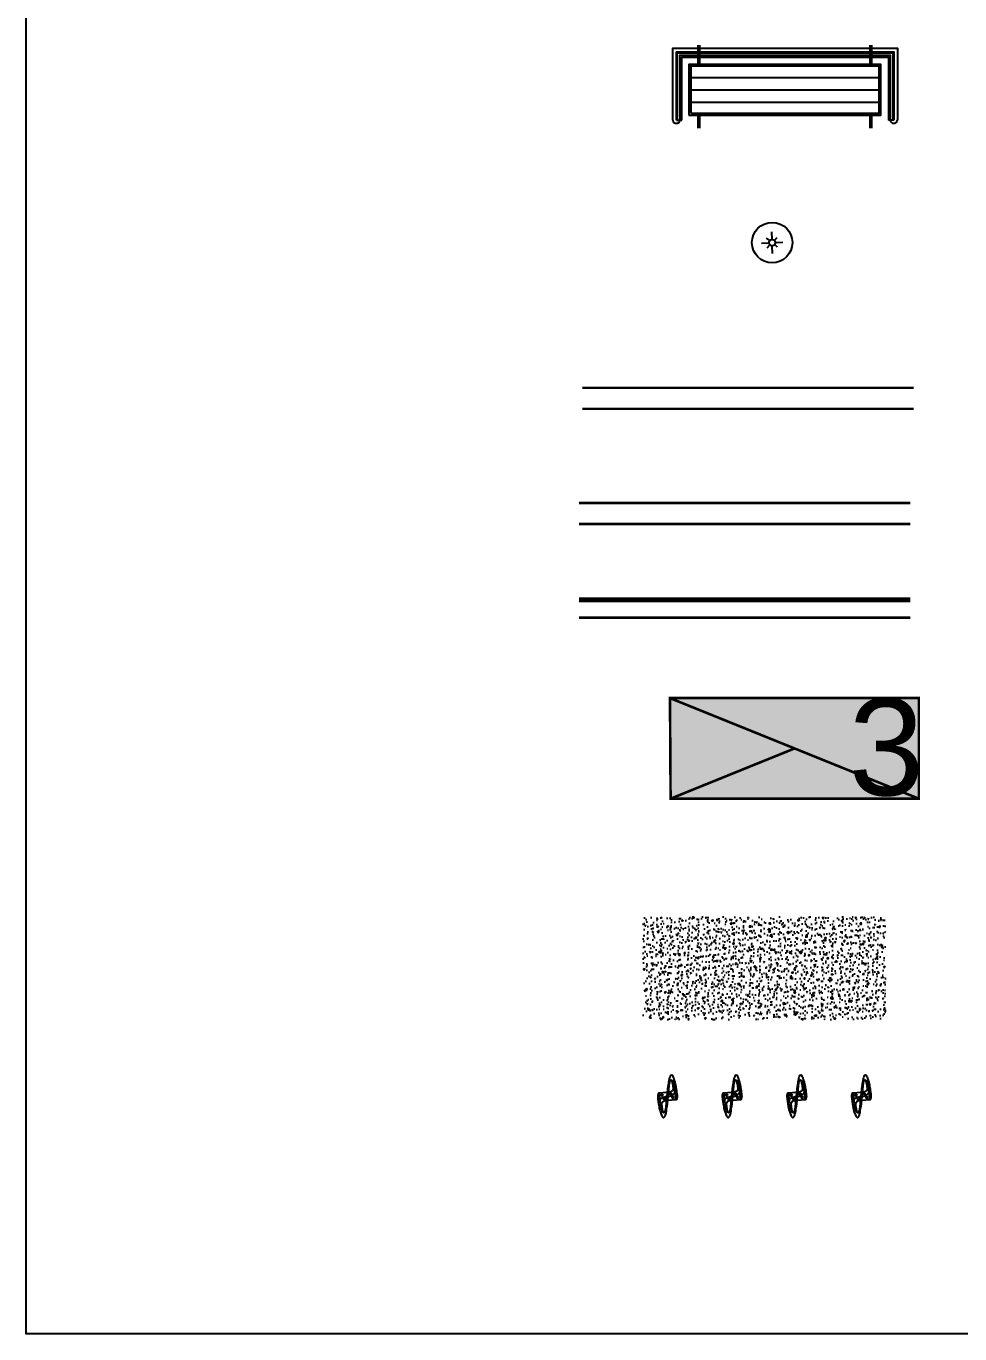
# Model space of a CAD drawing. Extents: x -2918 to -212, y 225 to 5715.
# Drawn here: x -897.4 to -839.6, y 735.2 to 816.1 of the extents above; entities that cross this region are included whole.
import ezdxf

# ---------------------------------------------------------------- set-up
doc = ezdxf.new("R2010")
doc.units = 0
doc.linetypes.add('JIS_02_2_0', pattern=[3, 2, -1])
doc.layers.get('0').update_dxf_attribs({"linetype": 'CONTINUOUS'})
for name, color, linetype in [('БР_100_300_150', 27, 'CONTINUOUS'), ('БР_100_300_150_ПОНИЖЕННЫЙ', 220, 'CONTINUOUS'), ('ГП1__300Х150_', 5, 'CONTINUOUS'), ('ГП_300_300', 200, 'CONTINUOUS'), ('ДВ_ГП_П_МАФ', 20, 'CONTINUOUS'), ('ДВ_ОФР_РАМКА', 7, 'CONTINUOUS'), ('ПРОТИВОПАРКОВОЧНЫЕ_БЕТОННЫ', 130, 'CONTINUOUS')]:
    doc.layers.add(name, color=color, linetype=linetype)
doc.styles.get("Standard").update_dxf_attribs({"font": 'arial.ttf'})

# ---------------------------------------------------------------- blocks, each defined once
blk = doc.blocks.new('*U46')
at = {"layer": 'ДВ_ГП_П_МАФ'}
for p, q in [((0.315, -0.202), (0.315, 0.035)), ((0.337, -0.202), (0.337, 0.035)), ((2.444, -0.202), (2.444, 0.035)), ((2.466, -0.202), (2.466, 0.035)), ((0.202, -0.362), (2.578, -0.362)), ((0.202, -0.516), (2.578, -0.516)), ((0.202, -0.671), (2.578, -0.671)), ((0.046, -0.891), (0.112, -0.891)), ((0.315, -0.99), (0.315, -0.83)), ((0.337, -0.99), (0.337, -0.83)), ((2.444, -0.99), (2.444, -0.83)), ((2.466, -0.99), (2.466, -0.83)), ((2.735, -0.891), (2.669, -0.891))]:
    blk.add_line(p, q, dxfattribs=at)
for points in [[(0, -0.891), (0, 0), (2.781, 0), (2.781, -0.891)], [(0.046, -0.891), (0.046, -0.046), (2.735, -0.046), (2.735, -0.891)], [(0.057, -0.891), (0.057, -0.057), (2.723, -0.057), (2.723, -0.891)], [(0.089, -0.891), (0.089, -0.089), (2.692, -0.089), (2.692, -0.891)], [(0.112, -0.891), (0.112, -0.112), (2.669, -0.112), (2.669, -0.891)]]:
    blk.add_lwpolyline(points, dxfattribs=at)
for points in [[(0.202, -0.83), (2.578, -0.83), (2.578, -0.202), (0.202, -0.202)], [(0.225, -0.807), (2.555, -0.807), (2.555, -0.225), (0.225, -0.225)]]:
    blk.add_lwpolyline(points, close=True, dxfattribs=at)
for centre in [(0.045, -0.886), (2.736, -0.886)]:
    blk.add_arc(centre, 0.0449, 187.7438, 352.9746, dxfattribs=at)
blk = doc.blocks.new('*U36')
at = {"layer": 'ПРОТИВОПАРКОВОЧНЫЕ_БЕТОННЫ', "color": 5}
for points in [[(-0.03, 0.025), (-0.068, 0.057)], [(-0.001, 0.039), (-0.005, 0.133)], [(0.027, 0.027), (0.062, 0.063)], [(0.039, 0.002), (0.133, 0.007)], [(-0.133, -0.007), (-0.039, -0.002)], [(-0.062, -0.063), (-0.027, -0.027)], [(0.005, -0.133), (0.001, -0.039)], [(0.068, -0.057), (0.03, -0.025)]]:
    blk.add_lwpolyline(points, dxfattribs=at)
for radius in [0.25, 0.0386]:
    blk.add_circle((0, 0), radius, dxfattribs=at)
blk = doc.blocks.new('КОНТЕЙНЕРНАЯ_ПЛОЩАДКА_НА_3')
at = {"layer": 'ДВ_ОФР_РАМКА'}
h = blk.add_hatch(color=5, dxfattribs=at)
h.dxf.hatch_style = 1
h.paths.add_polyline_path([(0, 0), (-0.013, 2.075), (5.12, 2.075), (5.12, 0)])
at = {"const_width": 0.053}
blk.add_lwpolyline([(0, 0), (-0.013, 2.075), (5.12, 2.075), (5.12, 0)], close=True, dxfattribs=at)
for points in [[(-0.013, 2.075), (5.12, 0)], [(0, 0), (2.557, 1.036)]]:
    blk.add_lwpolyline(points, dxfattribs=at)
blk.add_lwpolyline([(0, 0), (5.12, 0)])
at = {"insert": (3.672, 2.068), "char_height": 2, "attachment_point": 1}
blk.add_mtext_dynamic_manual_height_columns('3', width=1.11346, gutter_width=12.5, heights=[-2.044], dxfattribs=at)
blk = doc.blocks.new('*U62')
at = {"color": 1}
for points in [[(0.052, 0.252, -0.330359), (0.061, 0.253, -0.127919), (0.07, 0.245, -0.086192), (0.081, 0.223, -0.024311), (0.094, 0.177, -0.018048), (0.11, 0.096, -0.01035), (0.115, 0.069, -0.032851), (0.123, -0.02), (0.124, -0.047)], [(1.052, 0.252, -0.330359), (1.061, 0.253, -0.127919), (1.07, 0.245, -0.086192), (1.081, 0.223, -0.024311), (1.094, 0.177, -0.018048), (1.11, 0.096, -0.01035), (1.115, 0.069, -0.032851), (1.123, -0.02), (1.124, -0.047)], [(2.052, 0.252, -0.330359), (2.061, 0.253, -0.127919), (2.07, 0.245, -0.086192), (2.081, 0.223, -0.024311), (2.094, 0.177, -0.018048), (2.11, 0.096, -0.01035), (2.115, 0.069, -0.032851), (2.123, -0.02), (2.124, -0.047)], [(3.052, 0.252, -0.330359), (3.061, 0.253, -0.127919), (3.07, 0.245, -0.086192), (3.081, 0.223, -0.024311), (3.094, 0.177, -0.018048), (3.11, 0.096, -0.01035), (3.115, 0.069, -0.032851), (3.123, -0.02), (3.124, -0.047)], [(-0.053, -0.252, -0.204465), (-0.06, -0.252, -0.120735), (-0.066, -0.248, -0.101564), (-0.076, -0.235, -0.039941), (-0.084, -0.212, -0.015617), (-0.097, -0.165, -0.003873), (-0.107, -0.116, -0.011569), (-0.115, -0.069, -0.008881), (-0.12, -0.022, -0.011605), (-0.123, 0.019), (-0.124, 0.048)], [(0.005, 0, 0.004435), (0.019, 0.002, 0.096431), (0.079, 0.022, 0.047726), (0.099, 0.037, 0.045018), (0.11, 0.049, 0.054048), (0.114, 0.058, 0.115605), (0.115, 0.069)], [(0.947, -0.252, -0.204465), (0.94, -0.252, -0.120735), (0.934, -0.248, -0.101564), (0.924, -0.235, -0.039941), (0.916, -0.212, -0.015617), (0.903, -0.165, -0.003873), (0.893, -0.116, -0.011569), (0.885, -0.069, -0.008881), (0.88, -0.022, -0.011605), (0.877, 0.019), (0.876, 0.048)], [(1.005, 0, 0.004435), (1.019, 0.002, 0.096431), (1.079, 0.022, 0.047726), (1.099, 0.037, 0.045018), (1.11, 0.049, 0.054048), (1.114, 0.058, 0.115605), (1.115, 0.069)], [(1.947, -0.252, -0.204465), (1.94, -0.252, -0.120735), (1.934, -0.248, -0.101564), (1.924, -0.235, -0.039941), (1.916, -0.212, -0.015617), (1.903, -0.165, -0.003873), (1.893, -0.116, -0.011569), (1.885, -0.069, -0.008881), (1.88, -0.022, -0.011605), (1.877, 0.019), (1.876, 0.048)], [(2.005, 0, 0.004435), (2.019, 0.002, 0.096431), (2.079, 0.022, 0.047726), (2.099, 0.037, 0.045018), (2.11, 0.049, 0.054048), (2.114, 0.058, 0.115605), (2.115, 0.069)], [(2.947, -0.252, -0.204465), (2.94, -0.252, -0.120735), (2.934, -0.248, -0.101564), (2.924, -0.235, -0.039941), (2.916, -0.212, -0.015617), (2.903, -0.165, -0.003873), (2.893, -0.116, -0.011569), (2.885, -0.069, -0.008881), (2.88, -0.022, -0.011605), (2.877, 0.019), (2.876, 0.048)], [(3.005, 0, 0.004435), (3.019, 0.002, 0.096431), (3.079, 0.022, 0.047726), (3.099, 0.037, 0.045018), (3.11, 0.049, 0.054048), (3.114, 0.058, 0.115605), (3.115, 0.069)], [(-0.115, -0.069, -0.093565), (-0.114, -0.058, -0.097084), (-0.107, -0.045, -0.073687), (-0.084, -0.025, -0.100845), (-0.027, -0.002, -0.013935), (-0.005, 0, -0.013935)], [(0.885, -0.069, -0.093565), (0.886, -0.058, -0.097084), (0.893, -0.045, -0.073687), (0.916, -0.025, -0.100845), (0.973, -0.002, -0.013935), (0.995, 0, -0.013935)], [(1.885, -0.069, -0.093565), (1.886, -0.058, -0.097084), (1.893, -0.045, -0.073687), (1.916, -0.025, -0.100845), (1.973, -0.002, -0.013935), (1.995, 0, -0.013935)], [(2.885, -0.069, -0.093565), (2.886, -0.058, -0.097084), (2.893, -0.045, -0.073687), (2.916, -0.025, -0.100845), (2.973, -0.002, -0.013935), (2.995, 0, -0.013935)]]:
    blk.add_lwpolyline(points, format="xyb", dxfattribs=at)
for centre in [(-0.085, 0.019), (0.05, 0.037), (0.915, 0.019), (1.05, 0.037), (1.915, 0.019), (2.05, 0.037), (2.915, 0.019), (3.05, 0.037), (-0.05, -0.036), (0.085, -0.018), (0.95, -0.036), (1.085, -0.018), (1.95, -0.036), (2.085, -0.018), (2.95, -0.036), (3.085, -0.018)]:
    blk.add_circle(centre, 0.014, dxfattribs=at)
at = {"layer": 'ДВ_ГП_П_МАФ'}
for points in [[(-0.001, -0.059), (0.14, -0.046), (0.147, -0.032, 0.036438), (0.152, -0.009, 0.072829), (0.152, 0.011, 0.010189), (0.139, 0.113, 0.016478), (0.124, 0.195, 0.018901), (0.109, 0.248, 0.017614), (0.092, 0.295, 0.105499), (0.076, 0.322, 0.329826), (0.049, 0.324, 0.086366), (0.032, 0.289, 0.041471), (0.019, 0.235, 0.008687), (0.012, 0.183, -0.012273), (0.01, 0.164), (0.008, 0.141, 0.183111), (0.009, 0.136)], [(0.019, 0.135, 0.2445), (0.022, 0.14), (0.025, 0.165, -0.042306), (0.038, 0.23, -0.136873), (0.052, 0.252, -0.437416), (0.059, 0.251, -0.116749), (0.068, 0.235, -0.02589), (0.079, 0.191, -0.020283), (0.086, 0.139, -0.021846), (0.088, 0.1, -0.302857), (0.086, 0.096, -0.084037), (0.053, 0.071, -0.084808), (0.012, 0.06), (0.011, 0.06)], [(0.999, -0.059), (1.14, -0.046), (1.147, -0.032, 0.036438), (1.152, -0.009, 0.072829), (1.152, 0.011, 0.010189), (1.139, 0.113, 0.016478), (1.124, 0.195, 0.018901), (1.109, 0.248, 0.017614), (1.092, 0.295, 0.105499), (1.076, 0.322, 0.329826), (1.049, 0.324, 0.086366), (1.032, 0.289, 0.041471), (1.019, 0.235, 0.008687), (1.012, 0.183, -0.012273), (1.01, 0.164), (1.008, 0.141, 0.183111), (1.009, 0.136)], [(1.019, 0.135, 0.2445), (1.022, 0.14), (1.025, 0.165, -0.042306), (1.038, 0.23, -0.136873), (1.052, 0.252, -0.437416), (1.059, 0.251, -0.116749), (1.068, 0.235, -0.02589), (1.079, 0.191, -0.020283), (1.086, 0.139, -0.021846), (1.088, 0.1, -0.302857), (1.086, 0.096, -0.084037), (1.053, 0.071, -0.084808), (1.012, 0.06), (1.011, 0.06)], [(1.999, -0.059), (2.14, -0.046), (2.147, -0.032, 0.036438), (2.152, -0.009, 0.072829), (2.152, 0.011, 0.010189), (2.139, 0.113, 0.016478), (2.124, 0.195, 0.018901), (2.109, 0.248, 0.017614), (2.092, 0.295, 0.105499), (2.076, 0.322, 0.329826), (2.049, 0.324, 0.086366), (2.032, 0.289, 0.041471), (2.019, 0.235, 0.008687), (2.012, 0.183, -0.012273), (2.01, 0.164), (2.008, 0.141, 0.183111), (2.009, 0.136)], [(2.019, 0.135, 0.2445), (2.022, 0.14), (2.025, 0.165, -0.042306), (2.038, 0.23, -0.136873), (2.052, 0.252, -0.437416), (2.059, 0.251, -0.116749), (2.068, 0.235, -0.02589), (2.079, 0.191, -0.020283), (2.086, 0.139, -0.021846), (2.088, 0.1, -0.302857), (2.086, 0.096, -0.084037), (2.053, 0.071, -0.084808), (2.012, 0.06), (2.011, 0.06)], [(2.999, -0.059), (3.14, -0.046), (3.147, -0.032, 0.036438), (3.152, -0.009, 0.072829), (3.152, 0.011, 0.010189), (3.139, 0.113, 0.016478), (3.124, 0.195, 0.018901), (3.109, 0.248, 0.017614), (3.092, 0.295, 0.105499), (3.076, 0.322, 0.329826), (3.049, 0.324, 0.086366), (3.032, 0.289, 0.041471), (3.019, 0.235, 0.008687), (3.012, 0.183, -0.012273), (3.01, 0.164), (3.008, 0.141, 0.183111), (3.009, 0.136)], [(3.019, 0.135, 0.2445), (3.022, 0.14), (3.025, 0.165, -0.042306), (3.038, 0.23, -0.136873), (3.052, 0.252, -0.437416), (3.059, 0.251, -0.116749), (3.068, 0.235, -0.02589), (3.079, 0.191, -0.020283), (3.086, 0.139, -0.021846), (3.088, 0.1, -0.302857), (3.086, 0.096, -0.084037), (3.053, 0.071, -0.084808), (3.012, 0.06), (3.011, 0.06)], [(0.001, 0.059), (-0.139, 0.047), (-0.147, 0.033), (-0.152, 0.009), (-0.152, -0.003, 0.023567), (-0.131, -0.156, 0.024539), (-0.11, -0.246, 0.0253), (-0.086, -0.308, 0.167568), (-0.066, -0.326, 0.323574), (-0.045, -0.319, 0.055792), (-0.028, -0.278, 0.030136), (-0.01, -0.165), (-0.008, -0.14, 0.096451), (-0.009, -0.138)], [(-0.022, -0.163), (0.012, 0.164, -0.999013), (0.022, 0.163), (-0.012, -0.164, -0.969028), (-0.022, -0.163, -0.257684)], [(1.001, 0.059), (0.861, 0.047), (0.853, 0.033), (0.848, 0.009), (0.848, -0.003, 0.023567), (0.869, -0.156, 0.024539), (0.89, -0.246, 0.0253), (0.914, -0.308, 0.167568), (0.934, -0.326, 0.323574), (0.955, -0.319, 0.055792), (0.972, -0.278, 0.030136), (0.99, -0.165), (0.992, -0.14, 0.096451), (0.991, -0.138)], [(0.978, -0.163), (1.012, 0.164, -0.999013), (1.022, 0.163), (0.988, -0.164, -0.969028), (0.978, -0.163, -0.257684)], [(2.001, 0.059), (1.861, 0.047), (1.853, 0.033), (1.848, 0.009), (1.848, -0.003, 0.023567), (1.869, -0.156, 0.024539), (1.89, -0.246, 0.0253), (1.914, -0.308, 0.167568), (1.934, -0.326, 0.323574), (1.955, -0.319, 0.055792), (1.972, -0.278, 0.030136), (1.99, -0.165), (1.992, -0.14, 0.096451), (1.991, -0.138)], [(1.978, -0.163), (2.012, 0.164, -0.999013), (2.022, 0.163), (1.988, -0.164, -0.969028), (1.978, -0.163, -0.257684)], [(3.001, 0.059), (2.861, 0.047), (2.853, 0.033), (2.848, 0.009), (2.848, -0.003, 0.023567), (2.869, -0.156, 0.024539), (2.89, -0.246, 0.0253), (2.914, -0.308, 0.167568), (2.934, -0.326, 0.323574), (2.955, -0.319, 0.055792), (2.972, -0.278, 0.030136), (2.99, -0.165), (2.992, -0.14, 0.096451), (2.991, -0.138)], [(2.978, -0.163), (3.012, 0.164, -0.999013), (3.022, 0.163), (2.988, -0.164, -0.969028), (2.978, -0.163, -0.257684)], [(-0.019, -0.137, 0.106019), (-0.022, -0.14), (-0.022, -0.149, -0.028372), (-0.03, -0.198, -0.031451), (-0.04, -0.235, -0.057452), (-0.049, -0.248, -0.048232), (-0.053, -0.252, -0.290497), (-0.058, -0.251, -0.084343), (-0.065, -0.243, -0.061483), (-0.075, -0.209, -0.033559), (-0.086, -0.134, -0.02753), (-0.087, -0.101, -0.217604), (-0.084, -0.095, -0.089617), (-0.054, -0.071, -0.075355), (-0.019, -0.06), (-0.011, -0.06)], [(0.981, -0.137, 0.106019), (0.978, -0.14), (0.978, -0.149, -0.028372), (0.97, -0.198, -0.031451), (0.96, -0.235, -0.057452), (0.951, -0.248, -0.048232), (0.947, -0.252, -0.290497), (0.942, -0.251, -0.084343), (0.935, -0.243, -0.061483), (0.925, -0.209, -0.033559), (0.914, -0.134, -0.02753), (0.913, -0.101, -0.217604), (0.916, -0.095, -0.089617), (0.946, -0.071, -0.075355), (0.981, -0.06), (0.989, -0.06)], [(1.981, -0.137, 0.106019), (1.978, -0.14), (1.978, -0.149, -0.028372), (1.97, -0.198, -0.031451), (1.96, -0.235, -0.057452), (1.951, -0.248, -0.048232), (1.947, -0.252, -0.290497), (1.942, -0.251, -0.084343), (1.935, -0.243, -0.061483), (1.925, -0.209, -0.033559), (1.914, -0.134, -0.02753), (1.913, -0.101, -0.217604), (1.916, -0.095, -0.089617), (1.946, -0.071, -0.075355), (1.981, -0.06), (1.989, -0.06)], [(2.981, -0.137, 0.106019), (2.978, -0.14), (2.978, -0.149, -0.028372), (2.97, -0.198, -0.031451), (2.96, -0.235, -0.057452), (2.951, -0.248, -0.048232), (2.947, -0.252, -0.290497), (2.942, -0.251, -0.084343), (2.935, -0.243, -0.061483), (2.925, -0.209, -0.033559), (2.914, -0.134, -0.02753), (2.913, -0.101, -0.217604), (2.916, -0.095, -0.089617), (2.946, -0.071, -0.075355), (2.981, -0.06), (2.989, -0.06)]]:
    blk.add_lwpolyline(points, format="xyb", dxfattribs=at)

msp = doc.modelspace()

# ---------------------------------------------------------------- hatches: boundary and pattern name
at = {"layer": 'ДВ_ОФР_РАМКА'}
h = msp.add_hatch(dxfattribs=at)
h.set_pattern_fill('AR-CONC', color=6, scale=0.0043)
h.set_pattern_definition([(50, (-1995.3388, 694.15775), (0.78339408, -0.06853807), [0.081915, -0.901065]), (355, (-1995.3388, 694.15775), (-0.1515467, 0.82154443), [0.065532, -0.7208545]), (100.451445, (-1995.2735, 694.152), (0.63184736, 0.75300633), [0.06961704, -0.76578805]), (46.1842, (-1995.3388, 694.3762), (1.1656399, -0.180782), [0.1228725, -1.3515975]), (96.63556, (-1995.2416, 694.3611), (1.0208378, 1.0639323), [0.1044256, -1.1486831]), (351.18415, (-1995.3388, 694.3762), (1.0208378, 1.0639323), [0.0982979, -1.0812768]), (21, (-1995.22956, 694.3216), (0.6519419, -0.43974035), [0.081915, -0.901065]), (326, (-1995.2296, 694.3216), (0.2657487, 0.79200825), [0.065532, -0.720852]), (71.451445, (-1995.1752, 694.2849), (0.9176906, 0.3522679), [0.06961704, -0.76578673]), (37.5, (-1995.33878, 694.15775), (0.013280994, 0.36358667), [0, -0.7121144, 0, -0.731774, 0, -0.7235825]), (7.5, (-1995.3388, 694.15775), (0.28732455, 0.43077647), [0, -0.4172204, 0, -0.6957314, 0, -0.2757805]), (327.5, (-1995.58234, 694.15775), (0.58303956, -0.0246336), [0, -0.27305, 0, -0.851916, 0, -1.130427]), (317.5, (-1995.69156, 694.15775), (0.63695548, 0.10933391), [0, -0.354965, 0, -0.5657596, 0, -0.802767])])
h.paths.add_polyline_path([(-859.252, 761.009), (-859.252, 754.648), (-844.252, 754.648), (-844.252, 761.009)])

# ---------------------------------------------------------------- linework, layer by layer
msp.add_lwpolyline([(-897.424, 1049.075), (-576.92, 1049.075), (-576.92, 735.191), (-897.424, 735.191)], close=True)
at = {"layer": 'БР_100_300_150', "const_width": 0.15}
msp.add_lwpolyline([(-863.006, 793.752), (-842.512, 793.752)], dxfattribs=at)
at = {"layer": 'БР_100_300_150_ПОНИЖЕННЫЙ', "color": 5, "linetype": 'JIS_02_2_0', "ltscale": 0.5, "const_width": 0.15}
for points in [[(-863.006, 792.452), (-842.512, 792.452)], [(-863.212, 785.321), (-842.718, 785.321)], [(-863.212, 779.521), (-842.718, 779.521)]]:
    msp.add_lwpolyline(points, dxfattribs=at)
at = {"layer": 'ГП1__300Х150_', "const_width": 0.15}
msp.add_lwpolyline([(-863.212, 786.621), (-842.718, 786.621)], dxfattribs=at)
at = {"layer": 'ГП_300_300', "const_width": 0.3}
msp.add_lwpolyline([(-863.212, 780.621), (-842.718, 780.621)], dxfattribs=at)

# ---------------------------------------------------------------- block references
for name, p, xscale, yscale in [('*U36', (-851.263, 802.736), 5, 5), ('КОНТЕЙНЕРНАЯ_ПЛОЩАДКА_НА_3', (-857.547, 768.317), 3, 3)]:
    msp.add_blockref(name, p, dxfattribs=dict(xscale=xscale, yscale=yscale))
at = {"layer": 'ДВ_ГП_П_МАФ', "xscale": 5, "yscale": 5}
msp.add_blockref('*U46', (-857.419, 814.776), dxfattribs=at)
at = {"layer": 'ДВ_ГП_П_МАФ', "color": 7, "xscale": 4, "yscale": 4}
msp.add_blockref('*U62', (-857.738, 749.89), dxfattribs=at)

doc.saveas('drawing.dxf')
